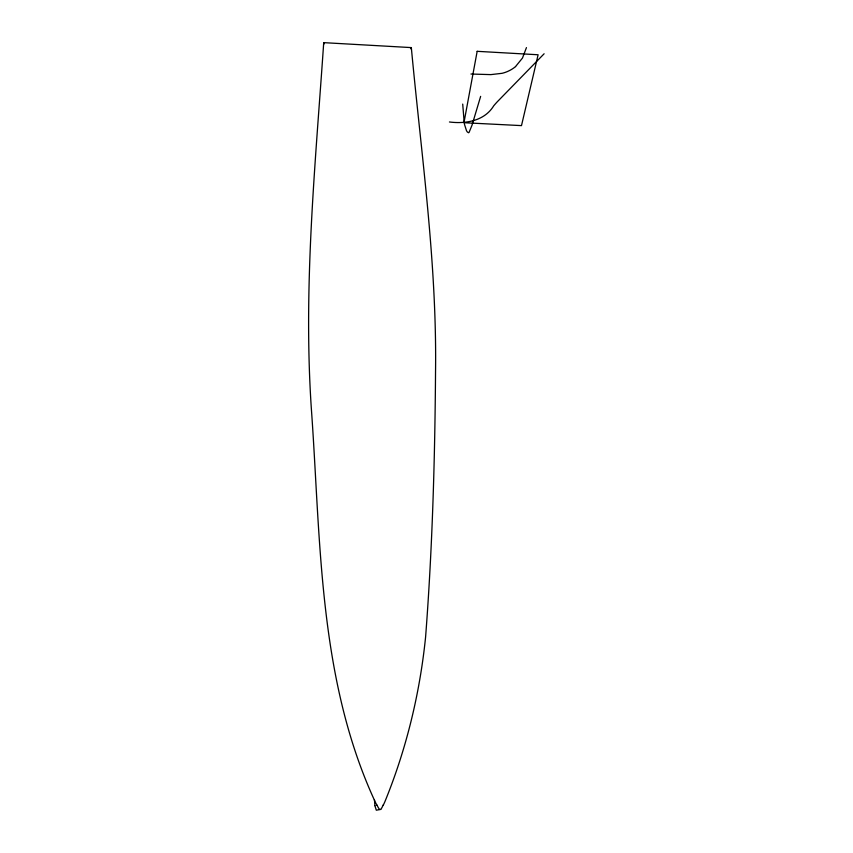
<?xml version="1.0" encoding="UTF-8"?>
<svg xmlns="http://www.w3.org/2000/svg" width="853" height="853" viewBox="0 0 853 853"><rect width="100%" height="100%" fill="white"/><g stroke="black" fill="none" stroke-linecap="round" stroke-linejoin="round"><path stroke-width="1.28" d="M383.274 805.136L383.658 804.368A100.281 97.786 -27.7 0 0 384.884 801.703C406.348 749.201 419.857 693.425 425.594 637.01C432.364 548.895 434.902 460.439 435.531 372.079C437.013 263.321 421.403 155.577 411.327 47.597L323.714 42.65C315.418 164.266 303.124 286.096 311.313 408.15C320.877 540.407 318.18 678.732 375.16 801.767A99.225 94.736 44.1 0 0 376.482 804.422L376.877 805.179M526.45 47.608L522.473 58.057L515.543 66.566M480.644 96.368L472.008 125.231L469.086 132.364A33.182 4.265 -86.9 0 1 468.553 132.748L467.391 132.044A118.599 15.141 -86.4 0 1 466.474 130.594L464.576 124.655A41.861 5.321 -86.8 0 1 464.192 122.267L462.71 104.087M411.327 47.597L410.741 48.749M544.118 53.771L497.171 101.902A120.102 80.161 -9.7 0 0 493.727 105.804C484.547 120.934 465.781 124.08 449.446 121.979M380.641 809.412L376.312 810.201L374.979 805.936M470.963 74.03L490.88 74.616L502.044 73.315A26.134 19.107 -6.6 0 0 507.098 71.673L507.866 71.343A28.693 21.005 -6.6 0 0 515.553 66.577M324.108 43.929L323.714 42.65M374.947 805.669L374.851 804.837M374.766 803.921L374.595 802.204M379.564 809.486A19.192 18.851 58.7 0 1 377.047 805.104M383.104 805.061A19.161 19.011 72.3 0 1 380.737 809.486M374.542 801.308A65.734 4.969 -89.5 0 1 374.403 799.783M477.168 51.319L463.957 122.715L521.492 125.615L538.104 54.763L477.168 51.319"/></g></svg>
